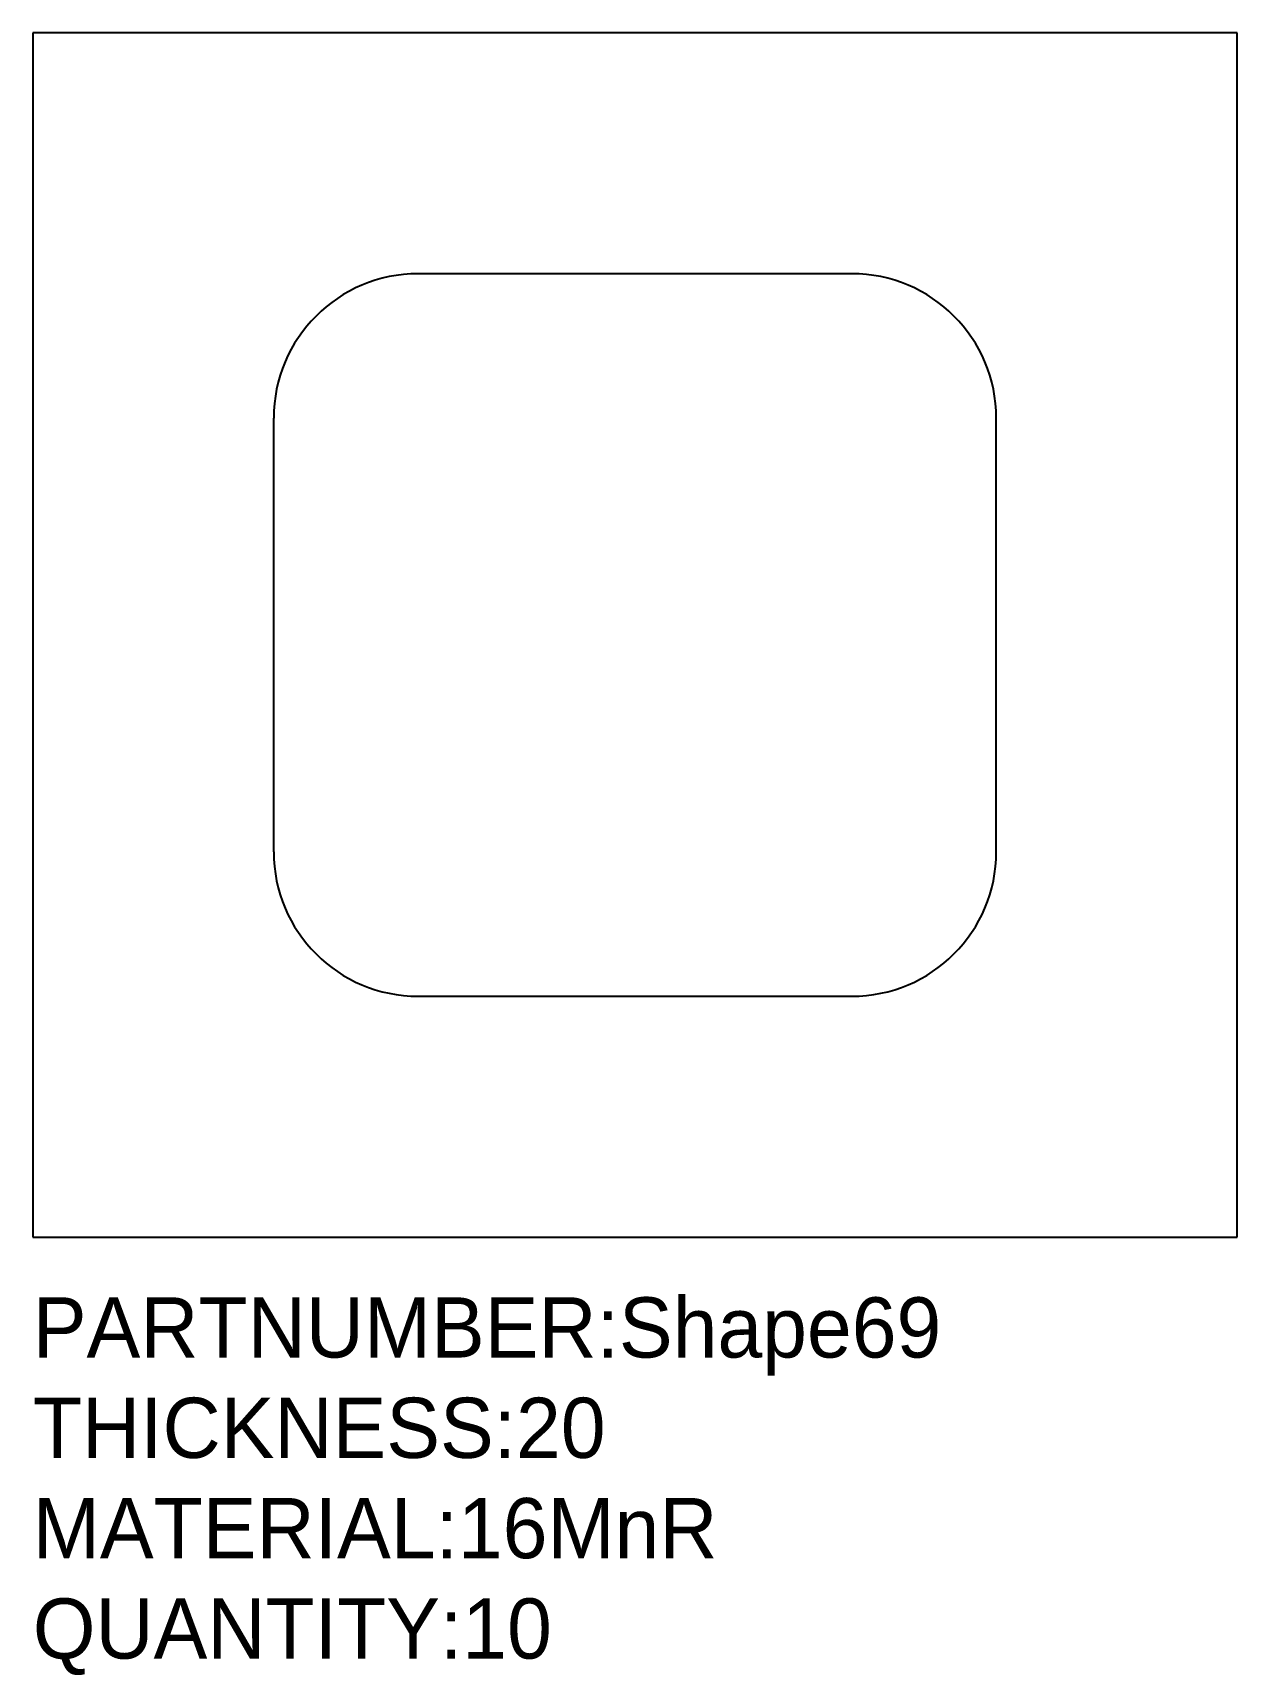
# Model space of a CAD drawing. Extents: x 0 to 500, y -182 to 500.
import ezdxf

# ---------------------------------------------------------------- set-up
doc = ezdxf.new("R2010")
doc.units = 0

msp = doc.modelspace()

# ---------------------------------------------------------------- linework, layer by layer
for p, q in [((500, 500), (0, 500)), ((0, 500), (0, 0)), ((500, 0), (500, 500)), ((340, 400), (160, 400)), ((100, 160), (100, 340)), ((400, 160), (400, 340)), ((160, 100), (340, 100)), ((0, 0), (500, 0))]:
    msp.add_line(p, q)
for centre, start, end in [((160, 340), 90, 180), ((340, 340), 0, 90), ((160, 160), 180, 270), ((340, 160), 270, 360)]:
    msp.add_arc(centre, 60, start, end)

# ---------------------------------------------------------------- texts
for s, p in [('PARTNUMBER:Shape69', (0, -50)), ('THICKNESS:20', (0, -91.67)), ('MATERIAL:16MnR', (0, -133.33)), ('QUANTITY:10', (0, -175))]:
    msp.add_text(s, height=25).set_placement(p)

doc.saveas('drawing.dxf')
